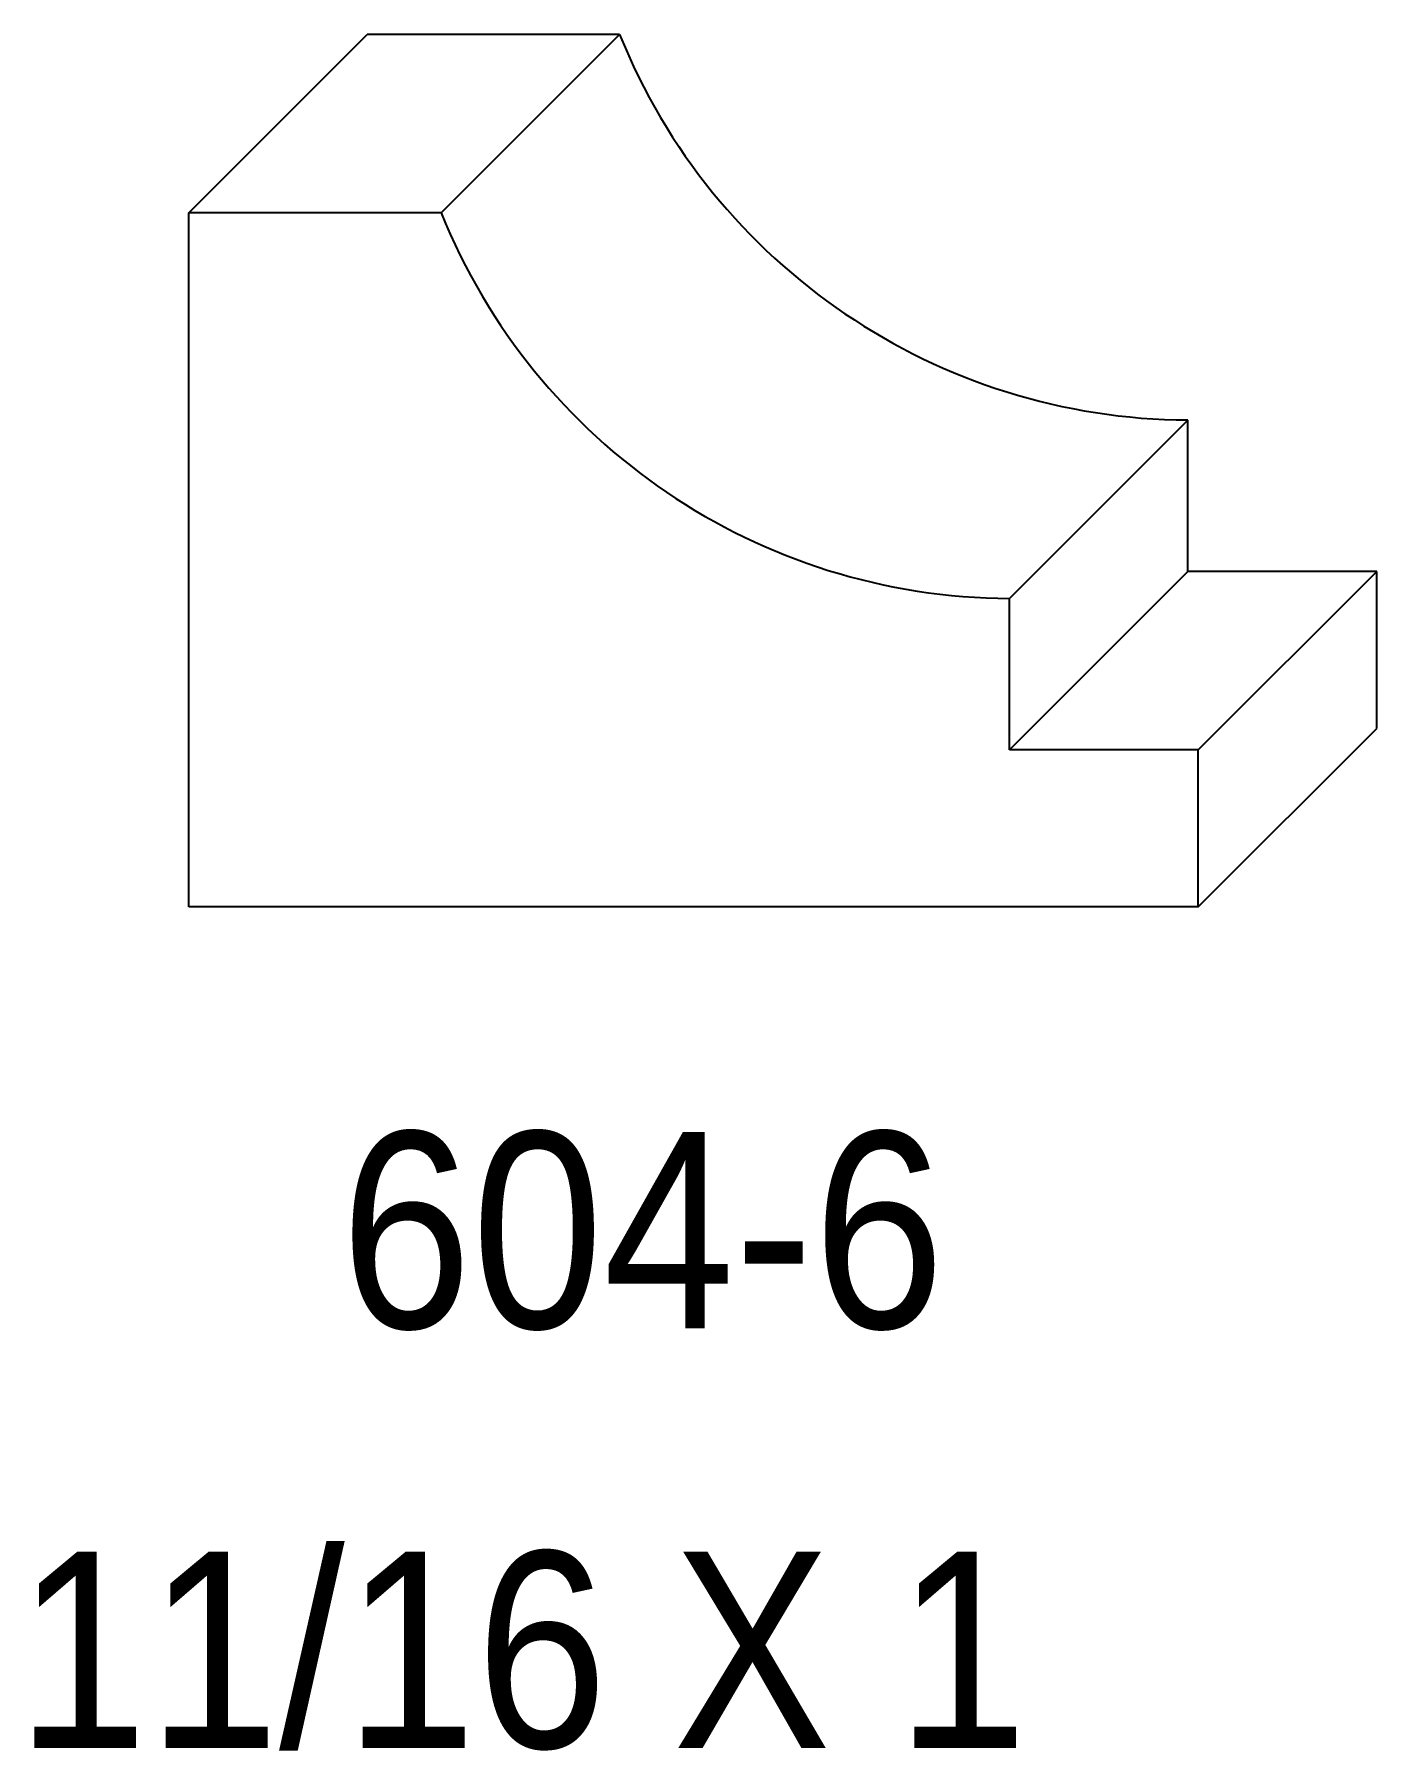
# Model space of a CAD drawing. Extents: x 70.2 to 71.53, y 160.13 to 161.83.
import ezdxf

# ---------------------------------------------------------------- set-up
doc = ezdxf.new("R2010")
doc.units = 0
doc.header["$LTSCALE"] = 5
doc.layers.add('PROFILE', color=7, linetype='CONTINUOUS')
doc.styles.add('TXT', font='TXT', dxfattribs={"height": 3.5})

msp = doc.modelspace()

# ---------------------------------------------------------------- linework, layer by layer
at = {"layer": 'PROFILE', "color": 1, "linetype": 'CONTINUOUS'}
for p, q in [((70.3511, 161.6501), (70.5278, 161.8268)), ((70.7778, 161.8268), (70.5278, 161.8268)), ((70.601, 161.6501), (70.7778, 161.8268)), ((70.601, 161.6501), (70.3511, 161.6501)), ((70.3511, 160.9628), (70.3511, 161.6501)), ((71.1639, 161.2682), (71.3406, 161.4449)), ((71.3406, 161.2949), (71.3406, 161.4449)), ((71.1639, 161.1182), (71.3406, 161.2949)), ((71.5276, 161.2949), (71.3406, 161.2949)), ((71.3509, 161.1182), (71.5276, 161.2949)), ((71.5276, 161.1395), (71.5276, 161.2949)), ((71.1639, 161.1182), (71.1639, 161.2682)), ((71.3509, 160.9628), (71.5276, 161.1395)), ((71.3509, 161.1182), (71.1639, 161.1182)), ((71.3509, 160.9628), (71.3509, 161.1182)), ((71.3509, 160.9628), (70.3511, 160.9628))]:
    msp.add_line(p, q, dxfattribs=at)
for centre in [(71.3434, 162.0547), (71.1667, 161.878)]:
    msp.add_ellipse(centre, major_axis=(0, 0.6098), ratio=1, start_param=-4.329364, end_param=-3.146133, dxfattribs=at)

# ---------------------------------------------------------------- texts
at = {"layer": 'PROFILE', "color": 1, "linetype": 'CONTINUOUS', "style": 'TXT', "width": 0.9}
for s, p in [('604-6', (70.5013, 160.5456)), ('11/16 X 1', (70.1803, 160.13))]:
    msp.add_text(s, height=0.19439, dxfattribs=at).set_placement(p)

doc.saveas('drawing.dxf')
